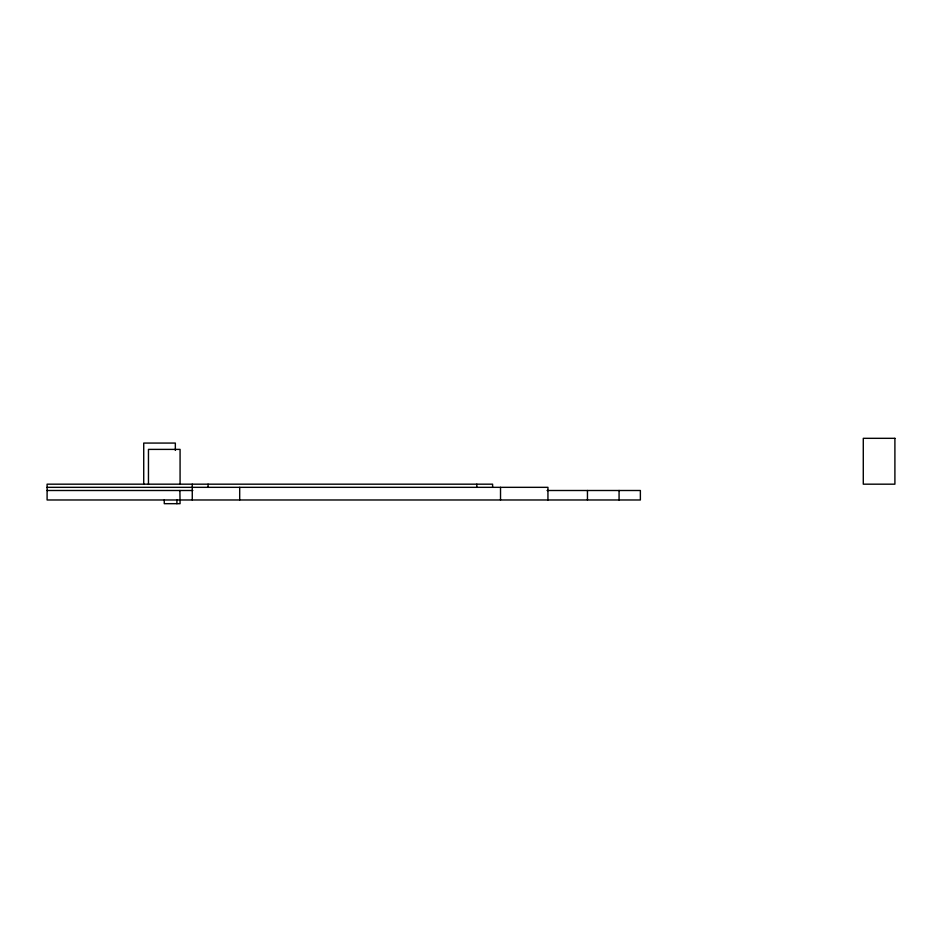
<?xml version="1.0" encoding="UTF-8"?>
<svg xmlns="http://www.w3.org/2000/svg" width="942" height="942" viewBox="0 0 942 942"><rect width="100%" height="100%" fill="white"/><g stroke="black" fill="none" stroke-linecap="round" stroke-linejoin="round"><path stroke-width="1.41" d="M47.1 487.332L547.938 487.332L547.938 499.978M47.1 490.499L192.827 490.499M547.055 490.499L640.372 490.499L640.372 499.978L47.1 499.978L47.1 484.176L492.607 484.176L492.607 487.049M619.071 490.499L619.071 499.978M587.455 490.499L587.455 499.978M500.52 487.332L500.52 499.978M476.805 484.176L476.805 487.049M239.692 487.332L239.692 499.978M208.076 484.176L208.076 487.049M192.262 484.176L192.262 499.978M180.075 484.412L180.075 449.393L148.459 449.393L148.459 484.412M179.898 490.499L180.075 503.676L164.261 503.676L164.261 499.978M176.908 499.978L176.908 503.676M175.342 450.406L175.342 443.07L143.726 443.07L143.726 484.176M894.9 438.324L863.284 438.324L863.284 484.176L894.9 484.176L894.9 438.324"/></g></svg>
